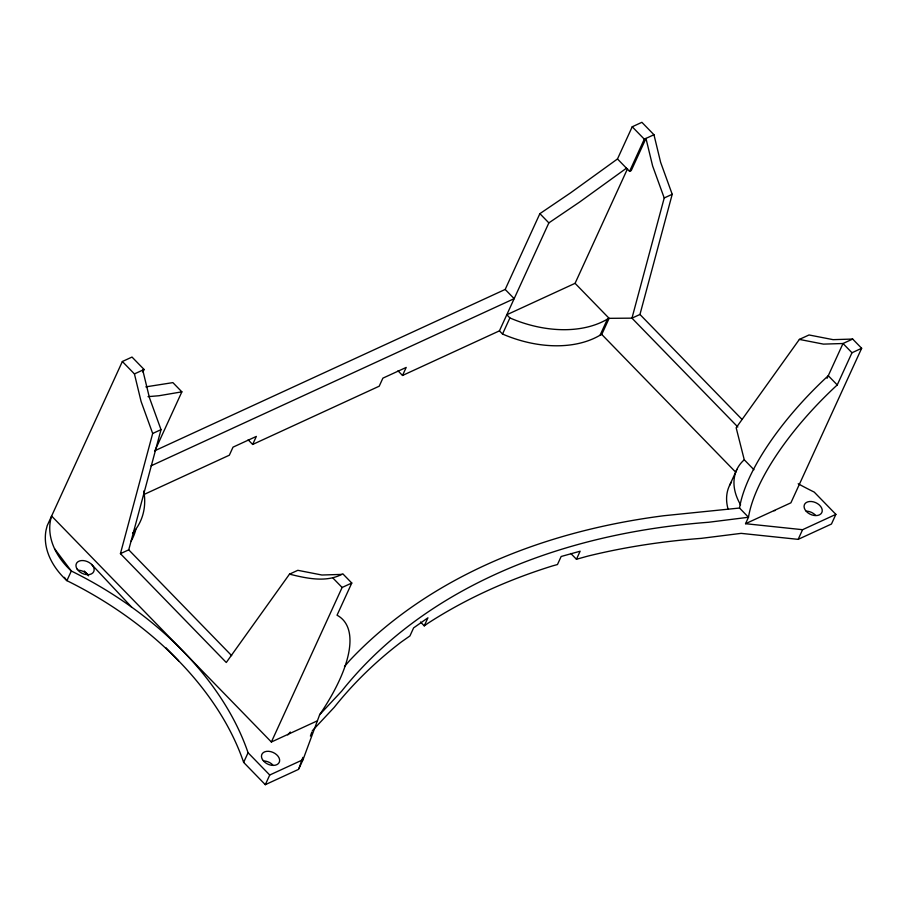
<?xml version="1.0" encoding="UTF-8"?>
<svg xmlns="http://www.w3.org/2000/svg" width="907" height="907" viewBox="0 0 907 907"><rect width="100%" height="100%" fill="white"/><g stroke="black" fill="none" stroke-linecap="round" stroke-linejoin="round"><path stroke-width="1.36" d="M341.474 574.414L321.906 575.015L297.825 570.31L289.503 574.142L226.285 662.495L120.427 553.655L152.682 433.478L141.095 401.495L134.429 373.922L122.354 361.508L132.014 357.063L144.088 369.478L142.909 372.051M120.427 553.655L128.737 549.835L161.015 429.646L149.428 397.663L142.75 370.09M627.542 168.713L575.072 283.324L506.798 314.752L509.893 317.938A102.026 68.535 24.6 0 0 607.452 319.105L609.119 318.334L631.964 318.153L639.957 314.468L672.212 194.291L660.625 162.319L653.958 134.735L641.884 122.32L632.224 126.776L617.486 158.963L629.56 171.378L631.227 170.607L645.965 138.42L652.632 165.992L664.219 197.975L631.964 318.153L737.822 426.993M299.083 768.014L302.859 757.379M310.421 736.099L311.838 732.108M64.386 577.328L66.903 580.661A295.002 198.157 24.6 0 1 243.643 762.39L265.309 784.68L298.607 769.34L303.029 759.681L319.672 714.682A161.276 59.749 -44.2 0 0 337.041 615.218L351.78 583.031L342.801 573.802C326.645 582.963 306.532 578.349 289.503 574.142M122.354 361.508L47.187 525.697L46.053 530.119A77.979 55.089 18.3 0 0 66.903 580.661L71.324 571.013A77.979 55.089 18.3 0 1 51.608 516.038L271.374 742.005L316.724 721.122M154.814 450.926L181.865 391.847L172.886 382.618L145.846 386.858M248.167 439.85L252.656 444.464L256.341 436.414L233.02 447.151L229.335 455.201L143.907 494.53M398.026 370.85L402.515 375.475L406.2 367.426L382.89 378.151L379.205 386.201L252.656 444.464M243.643 762.39L248.065 752.742A295.002 198.157 24.6 0 0 71.324 571.013L54.567 548.746M271.374 742.005L342.12 587.475L351.78 583.031M265.309 784.68L269.73 775.02L303.029 759.681M154.87 450.711L505.188 289.435L539.88 213.655L570.571 192.862L617.486 158.963M402.515 375.475L499.428 330.851L548.86 222.884L579.55 202.091L626.465 168.192M499.428 330.851L502.523 334.037L509.893 317.938M629.56 171.378L644.299 139.179L653.958 134.735M420.497 621.998L424.249 625.864L427.934 617.814L413.615 627.882L409.93 635.932L401.336 641.963A749.443 503.408 24.6 0 0 334.241 707.324L312.303 730.781M502.523 334.037A102.026 68.535 24.6 0 0 600.083 335.193L607.452 319.105M600.083 335.193L601.749 334.434L609.119 318.334L575.072 283.324M570.809 553.474L576.444 559.268L580.129 551.218L561.15 556.49L557.465 564.539L552.612 565.877A749.443 503.408 24.6 0 0 427.911 623.29L424.249 625.864M729.557 485.46L736.926 469.361M798.194 483.771A295.002 198.157 24.6 0 0 814.214 492.093L835.88 514.371L802.582 529.699L745.543 523.702L748.49 517.262A161.276 59.737 -44.2 0 1 837.252 384.931L851.99 352.744L861.65 348.288L852.671 339.059L833.102 339.66L809.021 334.966L799.373 339.411L736.155 427.764L744.262 459.77A64.522 43.343 24.6 0 0 740.577 504.78M827.093 378.276L843.011 343.515L852.671 339.059M861.65 348.288L790.904 502.818L745.543 523.702M576.444 559.268L587.838 556.104A749.443 503.408 24.6 0 1 701.236 538.361L741.121 533.361L798.16 539.359L802.582 529.699M835.88 514.371L831.458 524.031L798.16 539.359M344.49 666.509L349.966 660.194A763.785 513.045 24.6 0 1 663.72 515.743L739.522 508.033A161.276 59.737 -44.2 0 1 828.272 375.702L837.252 384.931M287.791 734.908L290.297 732.028M319.672 714.682L341.61 691.225A749.443 503.408 24.6 0 1 708.605 522.262L748.49 517.262L739.522 508.033M134.429 373.922L144.088 369.478M152.682 433.478L161.015 429.646M664.219 197.975L672.212 194.291M151.016 465.847L514.167 298.664L505.188 289.435M181.865 391.847L158.906 395.747L148.022 396.654M773.818 510.686L775.111 510.55M799.373 339.411L823.443 344.116L843.011 343.515L851.99 352.744M632.224 126.776L644.299 139.179M639.957 314.468L741.892 419.283M539.88 213.655L548.86 222.884M744.262 459.77L753.932 469.724M601.749 334.434L735.6 472.071M333.141 578.247L342.12 587.475M128.737 549.835L231.67 655.648M165.743 647.598L178.577 660.795M248.065 752.742L269.73 775.02M91.596 564.415L131.594 607.089M84.306 571.002L87.174 574.074M264.107 760.95A9.558 6.417 24.6 0 1 272.803 764.93M78.421 570.208A9.558 6.417 24.6 0 1 88.58 575.809M807.026 511.174A9.558 6.417 24.6 0 1 815.62 515.357M143.771 491.016A102.026 68.535 24.6 0 1 132.558 533.225M135.846 529.393A102.026 68.535 24.6 0 1 131.164 541.071M728.015 508.872A64.522 43.343 24.6 0 1 731.53 481.991M262.52 759.658A9.558 6.417 24.6 0 0 278.268 763.694A9.558 6.417 24.6 0 0 270.887 751.676A9.558 6.417 24.6 0 0 262.52 759.658M77.118 569.074A9.558 6.417 24.6 0 0 92.865 572.873A9.558 6.417 24.6 0 0 85.201 560.889A9.558 6.417 24.6 0 0 77.118 569.074M806.289 511.378A9.558 6.417 24.6 0 0 821.753 512.716A9.558 6.417 24.6 0 0 811.448 501.514A9.558 6.417 24.6 0 0 806.289 511.378"/></g></svg>
